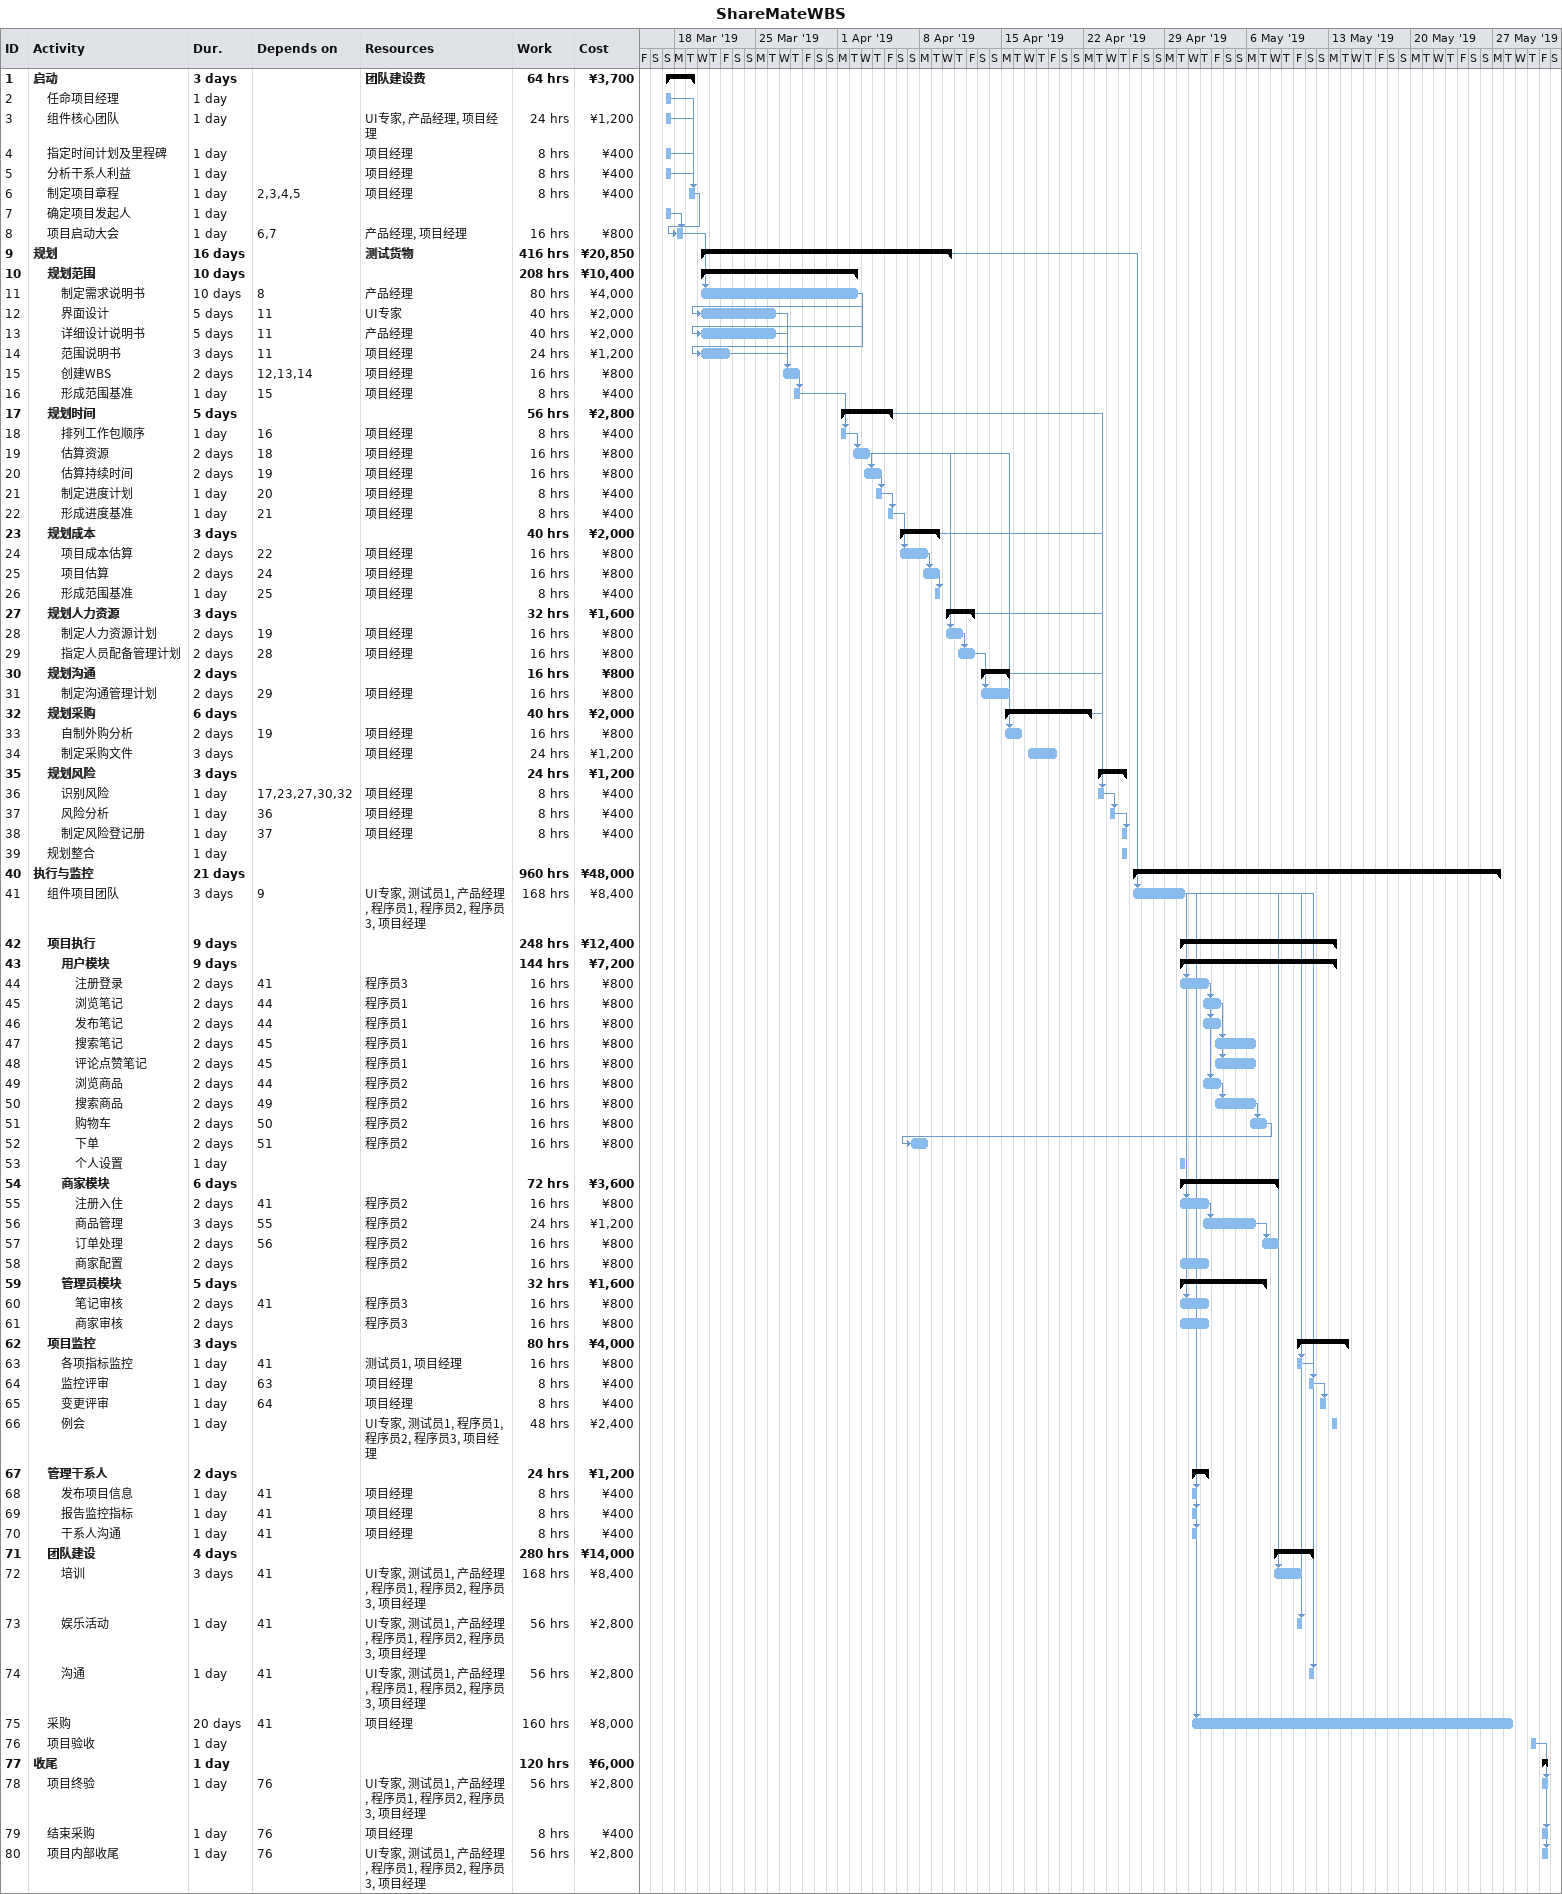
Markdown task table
ShareMateWBS

| ID | Level | Task | Duration | Start | Finish | Predecessors | Resources | Work (h) | Cost (¥) |
|---|---|---|---|---|---|---|---|---|---|
| 1 | 1 | **启动** | 3d | 2019-03-17 | 2019-03-19 |  | 团队建设费 | 64 | 3700 |
| 2 | 2 | 任命项目经理 | 1d | 2019-03-17 | 2019-03-17 |  |  |  |  |
| 3 | 2 | 组件核心团队 | 1d | 2019-03-17 | 2019-03-17 |  | UI专家, 产品经理, 项目经理 | 24 | 1200 |
| 4 | 2 | 指定时间计划及里程碑 | 1d | 2019-03-17 | 2019-03-17 |  | 项目经理 | 8 | 400 |
| 5 | 2 | 分析干系人利益 | 1d | 2019-03-17 | 2019-03-17 |  | 项目经理 | 8 | 400 |
| 6 | 2 | 制定项目章程 | 1d | 2019-03-19 | 2019-03-19 | 2, 3, 4, 5 | 项目经理 | 8 | 400 |
| 7 | 2 | 确定项目发起人 | 1d | 2019-03-17 | 2019-03-17 |  |  |  |  |
| 8 | 2 | 项目启动大会 | 1d | 2019-03-18 | 2019-03-18 | 6, 7 | 产品经理, 项目经理 | 16 | 800 |
| 9 | 1 | **规划** | 16d | 2019-03-20 | 2019-04-10 |  | 测试货物 | 416 | 20850 |
| 10 | 2 | **规划范围** | 10d | 2019-03-20 | 2019-04-02 |  |  | 208 | 10400 |
| 11 | 3 | 制定需求说明书 | 10d | 2019-03-20 | 2019-04-02 | 8 | 产品经理 | 80 | 4000 |
| 12 | 3 | 界面设计 | 5d | 2019-03-20 | 2019-03-26 | 11 | UI专家 | 40 | 2000 |
| 13 | 3 | 详细设计说明书 | 5d | 2019-03-20 | 2019-03-26 | 11 | 产品经理 | 40 | 2000 |
| 14 | 3 | 范围说明书 | 3d | 2019-03-20 | 2019-03-22 | 11 | 项目经理 | 24 | 1200 |
| 15 | 3 | 创建WBS | 2d | 2019-03-27 | 2019-03-28 | 12, 13, 14 | 项目经理 | 16 | 800 |
| 16 | 3 | 形成范围基准 | 1d | 2019-03-28 | 2019-03-28 | 15 | 项目经理 | 8 | 400 |
| 17 | 2 | **规划时间** | 5d | 2019-04-01 | 2019-04-05 |  |  | 56 | 2800 |
| 18 | 3 | 排列工作包顺序 | 1d | 2019-04-01 | 2019-04-01 | 16 | 项目经理 | 8 | 400 |
| 19 | 3 | 估算资源 | 2d | 2019-04-02 | 2019-04-03 | 18 | 项目经理 | 16 | 800 |
| 20 | 3 | 估算持续时间 | 2d | 2019-04-03 | 2019-04-04 | 19 | 项目经理 | 16 | 800 |
| 21 | 3 | 制定进度计划 | 1d | 2019-04-04 | 2019-04-04 | 20 | 项目经理 | 8 | 400 |
| 22 | 3 | 形成进度基准 | 1d | 2019-04-05 | 2019-04-05 | 21 | 项目经理 | 8 | 400 |
| 23 | 2 | **规划成本** | 3d | 2019-04-06 | 2019-04-09 |  |  | 40 | 2000 |
| 24 | 3 | 项目成本估算 | 2d | 2019-04-06 | 2019-04-08 | 22 | 项目经理 | 16 | 800 |
| 25 | 3 | 项目估算 | 2d | 2019-04-08 | 2019-04-09 | 24 | 项目经理 | 16 | 800 |
| 26 | 3 | 形成范围基准 | 1d | 2019-04-09 | 2019-04-09 | 25 | 项目经理 | 8 | 400 |
| 27 | 2 | **规划人力资源** | 3d | 2019-04-10 | 2019-04-12 |  |  | 32 | 1600 |
| 28 | 3 | 制定人力资源计划 | 2d | 2019-04-10 | 2019-04-11 | 19 | 项目经理 | 16 | 800 |
| 29 | 3 | 指定人员配备管理计划 | 2d | 2019-04-11 | 2019-04-12 | 28 | 项目经理 | 16 | 800 |
| 30 | 2 | **规划沟通** | 2d | 2019-04-13 | 2019-04-15 |  |  | 16 | 800 |
| 31 | 3 | 制定沟通管理计划 | 2d | 2019-04-13 | 2019-04-15 | 29 | 项目经理 | 16 | 800 |
| 32 | 2 | **规划采购** | 6d | 2019-04-15 | 2019-04-22 |  |  | 40 | 2000 |
| 33 | 3 | 自制外购分析 | 2d | 2019-04-15 | 2019-04-16 | 19 | 项目经理 | 16 | 800 |
| 34 | 3 | 制定采购文件 | 3d | 2019-04-17 | 2019-04-19 |  | 项目经理 | 24 | 1200 |
| 35 | 2 | **规划风险** | 3d | 2019-04-23 | 2019-04-25 |  |  | 24 | 1200 |
| 36 | 3 | 识别风险 | 1d | 2019-04-23 | 2019-04-23 | 17, 23, 27, 30, 32 | 项目经理 | 8 | 400 |
| 37 | 3 | 风险分析 | 1d | 2019-04-24 | 2019-04-24 | 36 | 项目经理 | 8 | 400 |
| 38 | 3 | 制定风险登记册 | 1d | 2019-04-25 | 2019-04-25 | 37 | 项目经理 | 8 | 400 |
| 39 | 2 | 规划整合 | 1d | 2019-04-25 | 2019-04-25 |  |  |  |  |
| 40 | 1 | **执行与监控** | 21d | 2019-04-26 | 2019-05-27 |  |  | 960 | 48000 |
| 41 | 2 | 组件项目团队 | 3d | 2019-04-26 | 2019-04-30 | 9 | UI专家, 测试员1, 产品经理, 程序员1, 程序员2, 程序员3, 项目经理 | 168 | 8400 |
| 42 | 2 | **项目执行** | 9d | 2019-04-30 | 2019-05-13 |  |  | 248 | 12400 |
| 43 | 3 | **用户模块** | 9d | 2019-04-30 | 2019-05-13 |  |  | 144 | 7200 |
| 44 | 4 | 注册登录 | 2d | 2019-04-30 | 2019-05-02 | 41 | 程序员3 | 16 | 800 |
| 45 | 4 | 浏览笔记 | 2d | 2019-05-02 | 2019-05-03 | 44 | 程序员1 | 16 | 800 |
| 46 | 4 | 发布笔记 | 2d | 2019-05-02 | 2019-05-03 | 44 | 程序员1 | 16 | 800 |
| 47 | 4 | 搜索笔记 | 2d | 2019-05-03 | 2019-05-06 | 45 | 程序员1 | 16 | 800 |
| 48 | 4 | 评论点赞笔记 | 2d | 2019-05-03 | 2019-05-06 | 45 | 程序员1 | 16 | 800 |
| 49 | 4 | 浏览商品 | 2d | 2019-05-02 | 2019-05-03 | 44 | 程序员2 | 16 | 800 |
| 50 | 4 | 搜索商品 | 2d | 2019-05-03 | 2019-05-06 | 49 | 程序员2 | 16 | 800 |
| 51 | 4 | 购物车 | 2d | 2019-05-06 | 2019-05-07 | 50 | 程序员2 | 16 | 800 |
| 52 | 4 | 下单 | 2d | 2019-04-07 | 2019-04-08 | 51 | 程序员2 | 16 | 800 |
| 53 | 4 | 个人设置 | 1d | 2019-04-30 | 2019-04-30 |  |  |  |  |
| 54 | 3 | **商家模块** | 6d | 2019-04-30 | 2019-05-08 |  |  | 72 | 3600 |
| 55 | 4 | 注册入住 | 2d | 2019-04-30 | 2019-05-02 | 41 | 程序员2 | 16 | 800 |
| 56 | 4 | 商品管理 | 3d | 2019-05-02 | 2019-05-06 | 55 | 程序员2 | 24 | 1200 |
| 57 | 4 | 订单处理 | 2d | 2019-05-07 | 2019-05-08 | 56 | 程序员2 | 16 | 800 |
| 58 | 4 | 商家配置 | 2d | 2019-04-30 | 2019-05-02 |  | 程序员2 | 16 | 800 |
| 59 | 3 | **管理员模块** | 5d | 2019-04-30 | 2019-05-07 |  |  | 32 | 1600 |
| 60 | 4 | 笔记审核 | 2d | 2019-04-30 | 2019-05-02 | 41 | 程序员3 | 16 | 800 |
| 61 | 4 | 商家审核 | 2d | 2019-04-30 | 2019-05-02 |  | 程序员3 | 16 | 800 |
| 62 | 2 | **项目监控** | 3d | 2019-05-10 | 2019-05-14 |  |  | 80 | 4000 |
| 63 | 3 | 各项指标监控 | 1d | 2019-05-10 | 2019-05-10 | 41 | 测试员1, 项目经理 | 16 | 800 |
| 64 | 3 | 监控评审 | 1d | 2019-05-11 | 2019-05-11 | 63 | 项目经理 | 8 | 400 |
| 65 | 3 | 变更评审 | 1d | 2019-05-12 | 2019-05-12 | 64 | 项目经理 | 8 | 400 |
| 66 | 3 | 例会 | 1d | 2019-05-13 | 2019-05-13 |  | UI专家, 测试员1, 程序员1, 程序员2, 程序员3, 项目经理 | 48 | 2400 |
| 67 | 2 | **管理干系人** | 2d | 2019-05-01 | 2019-05-02 |  |  | 24 | 1200 |
| 68 | 3 | 发布项目信息 | 1d | 2019-05-01 | 2019-05-01 | 41 | 项目经理 | 8 | 400 |
| 69 | 3 | 报告监控指标 | 1d | 2019-05-01 | 2019-05-01 | 41 | 项目经理 | 8 | 400 |
| 70 | 3 | 干系人沟通 | 1d | 2019-05-01 | 2019-05-01 | 41 | 项目经理 | 8 | 400 |
| 71 | 2 | **团队建设** | 4d | 2019-05-08 | 2019-05-11 |  |  | 280 | 14000 |
| 72 | 3 | 培训 | 3d | 2019-05-08 | 2019-05-10 | 41 | UI专家, 测试员1, 产品经理, 程序员1, 程序员2, 程序员3, 项目经理 | 168 | 8400 |
| 73 | 3 | 娱乐活动 | 1d | 2019-05-10 | 2019-05-10 | 41 | UI专家, 测试员1, 产品经理, 程序员1, 程序员2, 程序员3, 项目经理 | 56 | 2800 |
| 74 | 3 | 沟通 | 1d | 2019-05-11 | 2019-05-11 | 41 | UI专家, 测试员1, 产品经理, 程序员1, 程序员2, 程序员3, 项目经理 | 56 | 2800 |
| 75 | 2 | 采购 | 20d | 2019-05-01 | 2019-05-28 | 41 | 项目经理 | 160 | 8000 |
| 76 | 2 | 项目验收 | 1d | 2019-05-30 | 2019-05-30 |  |  |  |  |
| 77 | 1 | **收尾** | 1d | 2019-05-31 | 2019-05-31 |  |  | 120 | 6000 |
| 78 | 2 | 项目终验 | 1d | 2019-05-31 | 2019-05-31 | 76 | UI专家, 测试员1, 产品经理, 程序员1, 程序员2, 程序员3, 项目经理 | 56 | 2800 |
| 79 | 2 | 结束采购 | 1d | 2019-05-31 | 2019-05-31 | 76 | 项目经理 | 8 | 400 |
| 80 | 2 | 项目内部收尾 | 1d | 2019-05-31 | 2019-05-31 | 76 | UI专家, 测试员1, 产品经理, 程序员1, 程序员2, 程序员3, 项目经理 | 56 | 2800 |
